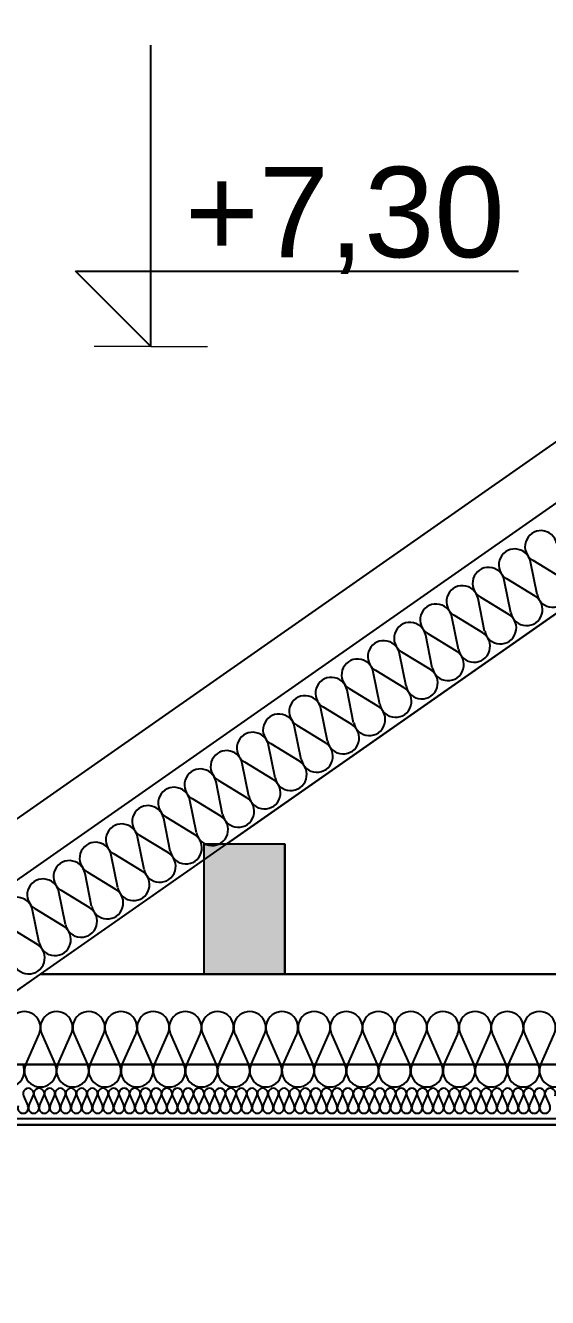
# Model space of a CAD drawing. Header units: millimetres. Extents: x 4647 to 73915, y -13612 to -8141.
# Drawn here: x 17292 to 17395.9, y -10532.9 to -10279.6 of the extents above; entities that cross this region are included whole.
import ezdxf

# ---------------------------------------------------------------- set-up
doc = ezdxf.new("R2010")
doc.units = ezdxf.units.MM
for name, color, linetype in [('2D - Ogólne', 7, 'Continuous'), ('Konstrukcja - Dach', 7, 'Continuous'), ('Wymiarowanie - Ogólne', 7, 'Continuous')]:
    doc.layers.add(name, color=color, linetype=linetype)
doc.layers.add('a_wymiary', color=250, linetype='Continuous', lineweight=9)
doc.styles.add('GENERATED_STYLE_4', font='arial.ttf')
doc.styles.get("Standard").update_dxf_attribs({"font": 'arial.ttf'})
doc.dimstyles.new('1-100', dxfattribs={"dimtxt": 13, "dimasz": 15, "dimexe": 10, "dimexo": 20, "dimgap": 5, "dimtad": 1, "dimdec": 1, "dimrnd": 0.5, "dimtxsty": 'Standard', "dimblk": 'ARCHTICK', "dimcen": 0.09, "dimdle": 10, "dimadec": 0, "dimazin": 0, "dimtfac": 1, "dimtdec": 1, "dimtofl": 0, "dimtmove": 0, "dimatfit": 3, "dimfxl": 10, "dimfxlon": 1, "dimtolj": 1, "dimtzin": 0, "dimarcsym": 0})

# ---------------------------------------------------------------- blocks, each defined once
blk = doc.blocks.new('_ArchTick')
at = {"color": 0, "linetype": 'ByBlock', "const_width": 0.15}
blk.add_lwpolyline([(-0.5, -0.5), (0.5, 0.5)], dxfattribs=at)
blk = doc.blocks.new('*D805')
at = {"layer": 'a_wymiary', "color": 0, "lineweight": -2, "transparency": 16777216}
for p, q in [((16933.58, -10180.91), (16933.58, -10150.91)), ((18033.56, -10180.91), (18033.56, -10150.91)), ((16923.58, -10160.91), (18043.56, -10160.91))]:
    blk.add_line(p, q, dxfattribs=at)
at = {"layer": 'DEFPOINTS', "color": 0, "transparency": 16777216}
for p in [(18033.56, -10160.91), (16933.58, -10687.41), (18033.56, -10687.41)]:
    blk.add_point(p, dxfattribs=at)
at = {"layer": 'a_wymiary', "color": 0, "lineweight": -2, "transparency": 16777216, "xscale": 15, "yscale": 15, "zscale": 15, "rotation": 180}
blk.add_blockref('_ArchTick', (16933.58, -10160.91), dxfattribs=at)
at = {"layer": 'a_wymiary', "color": 0, "lineweight": -2, "transparency": 16777216, "xscale": 15, "yscale": 15, "zscale": 15}
blk.add_blockref('_ArchTick', (18033.56, -10160.91), dxfattribs=at)
at = {"layer": 'a_wymiary', "color": 0, "transparency": 16777216, "insert": (17483.57, -10149.28), "char_height": 13, "attachment_point": 5}
blk.add_mtext('\\A1;1100', dxfattribs=at)
blk = doc.blocks.new('*D806')
at = {"layer": 'a_wymiary', "color": 0, "lineweight": -2, "transparency": 16777216}
for p, q in [((17016.06, -10212.51), (17016.06, -10182.51)), ((17951.06, -10212.51), (17951.06, -10182.51)), ((17006.06, -10192.51), (17961.06, -10192.51))]:
    blk.add_line(p, q, dxfattribs=at)
at = {"layer": 'DEFPOINTS', "color": 0, "transparency": 16777216}
for p in [(17951.06, -10192.51), (17016.06, -10669.57), (17951.06, -10669.57)]:
    blk.add_point(p, dxfattribs=at)
at = {"layer": 'a_wymiary', "color": 0, "lineweight": -2, "transparency": 16777216, "xscale": 15, "yscale": 15, "zscale": 15, "rotation": 180}
blk.add_blockref('_ArchTick', (17016.06, -10192.51), dxfattribs=at)
at = {"layer": 'a_wymiary', "color": 0, "lineweight": -2, "transparency": 16777216, "xscale": 15, "yscale": 15, "zscale": 15}
blk.add_blockref('_ArchTick', (17951.06, -10192.51), dxfattribs=at)
at = {"layer": 'a_wymiary', "color": 0, "transparency": 16777216, "insert": (17483.56, -10180.86), "char_height": 13, "attachment_point": 5}
blk.add_mtext('\\A1;935', dxfattribs=at)
blk = doc.blocks.new('*D807')
at = {"layer": 'a_wymiary', "color": 0, "lineweight": -2, "transparency": 16777216}
for p, q in [((17335.56, -10242.78), (17335.56, -10212.78)), ((17631.58, -10242.78), (17631.58, -10212.78)), ((17325.56, -10222.78), (17641.58, -10222.78))]:
    blk.add_line(p, q, dxfattribs=at)
at = {"layer": 'DEFPOINTS', "color": 0, "transparency": 16777216}
for p in [(17631.58, -10222.78), (17335.56, -10442.57), (17631.58, -10442.57)]:
    blk.add_point(p, dxfattribs=at)
at = {"layer": 'a_wymiary', "color": 0, "lineweight": -2, "transparency": 16777216, "xscale": 15, "yscale": 15, "zscale": 15, "rotation": 180}
blk.add_blockref('_ArchTick', (17335.56, -10222.78), dxfattribs=at)
at = {"layer": 'a_wymiary', "color": 0, "lineweight": -2, "transparency": 16777216, "xscale": 15, "yscale": 15, "zscale": 15}
blk.add_blockref('_ArchTick', (17631.58, -10222.78), dxfattribs=at)
at = {"layer": 'a_wymiary', "color": 0, "transparency": 16777216, "insert": (17483.57, -10211.14), "char_height": 13, "attachment_point": 5}
blk.add_mtext('\\A1;296', dxfattribs=at)
blk = doc.blocks.new('*D814')
at = {"layer": 'a_wymiary', "color": 0, "lineweight": -2, "transparency": 16777216}
for p, q in [((16821.81, -11160.57), (16821.81, -10292.3)), ((16841.81, -10302.3), (16811.81, -10302.3)), ((16841.81, -11150.57), (16811.81, -11150.57))]:
    blk.add_line(p, q, dxfattribs=at)
at = {"layer": 'DEFPOINTS', "color": 0, "transparency": 16777216}
for p in [(16821.81, -10302.3), (17483.57, -10302.3), (16979.42, -11150.57)]:
    blk.add_point(p, dxfattribs=at)
at = {"layer": 'a_wymiary', "color": 0, "lineweight": -2, "transparency": 16777216, "xscale": 15, "yscale": 15, "zscale": 15}
for p, rotation in [((16821.81, -10302.3), 90), ((16821.81, -11150.57), 270)]:
    blk.add_blockref('_ArchTick', p, dxfattribs=dict(at, rotation=rotation))
at = {"layer": 'a_wymiary', "color": 0, "transparency": 16777216, "insert": (16809, -10726.43), "char_height": 13, "attachment_point": 5, "rotation": 90}
blk.add_mtext('\\A1;848,5', dxfattribs=at)

msp = doc.modelspace()

# ---------------------------------------------------------------- hatches: boundary and pattern name
at = {"layer": 'Konstrukcja - Dach', "linetype": 'Continuous', "lineweight": 0}
msp.add_hatch(color=46, dxfattribs=at).paths.add_polyline_path([(17343.56, -10468.57), (17343.56, -10442.57), (17327.56, -10442.57), (17327.56, -10468.57)], flags=0)

# ---------------------------------------------------------------- linework, layer by layer
for p, q in [((17483.57, -10336.48), (17332.06, -10442.57)), ((17332.06, -10442.57), (17343.56, -10442.57)), ((17343.56, -10442.57), (17343.56, -10468.57)), ((17327.56, -10445.72), (17294.93, -10468.57)), ((17327.56, -10468.57), (17327.56, -10445.72)), ((17294.93, -10468.57), (17269.22, -10486.57)), ((17294.93, -10468.57), (17327.56, -10468.57)), ((17519.74, -10468.57), (17294.93, -10468.57)), ((17343.56, -10468.57), (17519.74, -10468.57)), ((17269.22, -10486.57), (17519.74, -10486.57)), ((17519.74, -10486.57), (17269.22, -10486.57)), ((17262.98, -10497.32), (17519.74, -10497.32)), ((17519.74, -10498.57), (17262.98, -10498.57))]:
    msp.add_line(p, q)
at = {"layer": '2D - Ogólne'}
for p, q in [((17393.77, -10392.93), (17392.46, -10386.45)), ((17392.9, -10386.14), (17398.55, -10389.59)), ((17388.56, -10396.58), (17387.25, -10390.1)), ((17387.69, -10389.79), (17393.33, -10393.24)), ((17383.34, -10400.23), (17382.04, -10393.75)), ((17382.47, -10393.45), (17388.12, -10396.89)), ((17378.13, -10403.89), (17376.82, -10397.4)), ((17377.26, -10397.1), (17382.91, -10400.54)), ((17372.92, -10407.54), (17371.61, -10401.05)), ((17372.05, -10400.75), (17377.69, -10404.19)), ((17367.7, -10411.19), (17366.4, -10404.7)), ((17366.83, -10404.4), (17372.48, -10407.84)), ((17362.49, -10414.84), (17361.18, -10408.35)), ((17361.62, -10408.05), (17367.27, -10411.49)), ((17357.28, -10418.49), (17355.97, -10412)), ((17356.41, -10411.7), (17362.05, -10415.14)), ((17351.19, -10415.35), (17356.84, -10418.79)), ((17352.06, -10422.14), (17350.76, -10415.65)), ((17346.85, -10425.79), (17345.54, -10419.3)), ((17345.98, -10419), (17351.63, -10422.44)), ((17341.64, -10429.44), (17340.33, -10422.95)), ((17340.77, -10422.65), (17346.41, -10426.09)), ((17336.42, -10433.09), (17335.12, -10426.61)), ((17335.55, -10426.3), (17341.2, -10429.74)), ((17331.21, -10436.74), (17329.9, -10430.26)), ((17330.34, -10429.95), (17335.99, -10433.39)), ((17326, -10440.39), (17324.69, -10433.91)), ((17325.13, -10433.6), (17330.77, -10437.05)), ((17320.78, -10444.04), (17319.48, -10437.56)), ((17319.91, -10437.25), (17325.56, -10440.7)), ((17314.7, -10440.9), (17320.35, -10444.35)), ((17315.57, -10447.69), (17314.26, -10441.21)), ((17310.36, -10451.34), (17309.05, -10444.86)), ((17309.49, -10444.55), (17315.13, -10448)), ((17304.28, -10448.2), (17309.92, -10451.65)), ((17305.14, -10454.99), (17303.84, -10448.51)), ((17299.93, -10458.64), (17298.62, -10452.16)), ((17299.06, -10451.85), (17304.71, -10455.3)), ((17294.72, -10462.29), (17293.41, -10455.81)), ((17293.85, -10455.5), (17299.49, -10458.95)), ((17288.64, -10459.15), (17294.28, -10462.6)), ((17292.03, -10486.53), (17294.69, -10480.47)), ((17295.23, -10480.47), (17297.9, -10486.53)), ((17298.44, -10486.53), (17301.1, -10480.47)), ((17301.64, -10480.47), (17304.3, -10486.53)), ((17304.84, -10486.53), (17307.51, -10480.47)), ((17308.05, -10480.47), (17310.71, -10486.53)), ((17311.25, -10486.53), (17313.91, -10480.47)), ((17314.45, -10480.47), (17317.12, -10486.53)), ((17317.65, -10486.53), (17320.32, -10480.47)), ((17320.86, -10480.47), (17323.52, -10486.53)), ((17324.06, -10486.53), (17326.73, -10480.47)), ((17327.26, -10480.47), (17329.93, -10486.53)), ((17330.47, -10486.53), (17333.13, -10480.47)), ((17333.67, -10480.47), (17336.34, -10486.53)), ((17336.87, -10486.53), (17339.54, -10480.47)), ((17340.08, -10480.47), (17342.74, -10486.53)), ((17343.28, -10486.53), (17345.94, -10480.47)), ((17346.48, -10480.47), (17349.15, -10486.53)), ((17349.69, -10486.53), (17352.35, -10480.47)), ((17352.89, -10480.47), (17355.55, -10486.53)), ((17356.09, -10486.53), (17358.76, -10480.47)), ((17359.3, -10480.47), (17361.96, -10486.53)), ((17362.5, -10486.53), (17365.16, -10480.47)), ((17365.7, -10480.47), (17368.37, -10486.53)), ((17368.9, -10486.53), (17371.57, -10480.47)), ((17372.11, -10480.47), (17374.77, -10486.53)), ((17375.31, -10486.53), (17377.98, -10480.47)), ((17378.51, -10480.47), (17381.18, -10486.53)), ((17381.72, -10486.53), (17384.38, -10480.47)), ((17384.92, -10480.47), (17387.59, -10486.53)), ((17388.12, -10486.53), (17390.79, -10480.47)), ((17391.33, -10480.47), (17393.99, -10486.53)), ((17394.53, -10486.53), (17397.19, -10480.47))]:
    msp.add_line(p, q, dxfattribs=at)
for centre, major_axis, ratio, start_param, end_param in [((17394.55, -10383.42), (-1.83, 2.61), 0.997475, 4.299595, 8.266775), ((17389.34, -10387.07), (-1.83, 2.61), 0.997475, 4.299595, 8.266775), ((17384.13, -10390.73), (-1.83, 2.61), 0.997475, 4.299595, 8.266775), ((17396.89, -10392.31), (-1.83, 2.61), 0.997475, 1.158004, 5.125183), ((17378.91, -10394.38), (-1.83, 2.61), 0.997475, 4.299595, 8.266775), ((17373.7, -10398.03), (-1.83, 2.61), 0.997475, 4.299595, 8.266775), ((17391.68, -10395.96), (-1.83, 2.61), 0.997475, 1.158004, 5.125183), ((17386.47, -10399.61), (-1.83, 2.61), 0.997475, 1.158004, 5.125183), ((17368.49, -10401.68), (-1.83, 2.61), 0.997475, 4.299595, 8.266775), ((17363.27, -10405.33), (-1.83, 2.61), 0.997475, 4.299595, 8.266775), ((17381.25, -10403.26), (-1.83, 2.61), 0.997475, 1.158004, 5.125183), ((17376.04, -10406.91), (-1.83, 2.61), 0.997475, 1.158004, 5.125183), ((17358.06, -10408.98), (-1.83, 2.61), 0.997475, 4.299595, 8.266775), ((17370.83, -10410.56), (-1.83, 2.61), 0.997475, 1.158004, 5.125183), ((17352.85, -10412.63), (-1.83, 2.61), 0.997475, 4.299595, 8.266775), ((17347.63, -10416.28), (-1.83, 2.61), 0.997475, 4.299595, 8.266775), ((17365.61, -10414.21), (-1.83, 2.61), 0.997475, 1.158004, 5.125183), ((17360.4, -10417.86), (-1.83, 2.61), 0.997475, 1.158004, 5.125183), ((17342.42, -10419.93), (-1.83, 2.61), 0.997475, 4.299595, 8.266775), ((17337.21, -10423.58), (-1.83, 2.61), 0.997475, 4.299595, 8.266775), ((17355.19, -10421.51), (-1.83, 2.61), 0.997475, 1.158004, 5.125183), ((17349.97, -10425.16), (-1.83, 2.61), 0.997475, 1.158004, 5.125183), ((17332, -10427.23), (-1.83, 2.61), 0.997475, 4.299595, 8.266775), ((17326.78, -10430.88), (-1.83, 2.61), 0.997475, 4.299595, 8.266775), ((17344.76, -10428.81), (-1.83, 2.61), 0.997475, 1.158004, 5.125183), ((17339.55, -10432.46), (-1.83, 2.61), 0.997475, 1.158004, 5.125183), ((17321.57, -10434.53), (-1.83, 2.61), 0.997475, 4.299595, 8.266775), ((17316.36, -10438.18), (-1.83, 2.61), 0.997475, 4.299595, 8.266775), ((17334.33, -10436.12), (-1.83, 2.61), 0.997475, 1.158004, 5.125183), ((17329.12, -10439.77), (-1.83, 2.61), 0.997475, 1.158004, 5.125183), ((17311.14, -10441.83), (-1.83, 2.61), 0.997475, 4.299595, 8.266775), ((17323.91, -10443.42), (-1.83, 2.61), 0.997475, 1.158004, 5.125183), ((17305.93, -10445.48), (-1.83, 2.61), 0.997475, 4.299595, 8.266775), ((17300.72, -10449.13), (-1.83, 2.61), 0.997475, 4.299595, 8.266775), ((17318.69, -10447.07), (-1.83, 2.61), 0.997475, 1.158004, 5.125183), ((17313.48, -10450.72), (-1.83, 2.61), 0.997475, 1.158004, 5.125183), ((17295.5, -10452.78), (-1.83, 2.61), 0.997475, 4.299595, 8.266775), ((17290.29, -10456.43), (-1.83, 2.61), 0.997475, 4.299595, 8.266775), ((17308.27, -10454.37), (-1.83, 2.61), 0.997475, 1.158004, 5.125183), ((17303.05, -10458.02), (-1.83, 2.61), 0.997475, 1.158004, 5.125183), ((17297.84, -10461.67), (-1.83, 2.61), 0.997475, 1.158004, 5.125183), ((17292.63, -10465.32), (-1.83, 2.61), 0.997475, 1.158004, 5.125183), ((17291.76, -10479.19), (3.2, 0), 0.995954, 5.870392, 9.837571), ((17298.17, -10479.19), (3.2, 0), 0.995954, 5.870392, 9.837571), ((17304.57, -10479.19), (3.2, 0), 0.995954, 5.870392, 9.837571), ((17310.98, -10479.19), (3.2, 0), 0.995954, 5.870392, 9.837571), ((17317.39, -10479.19), (3.2, 0), 0.995954, 5.870392, 9.837571), ((17323.79, -10479.19), (3.2, 0), 0.995954, 5.870392, 9.837571), ((17330.2, -10479.19), (3.2, 0), 0.995954, 5.870392, 9.837571), ((17336.6, -10479.19), (3.2, 0), 0.995954, 5.870392, 9.837571), ((17343.01, -10479.19), (3.2, 0), 0.995954, 5.870392, 9.837571), ((17349.42, -10479.19), (3.2, 0), 0.995954, 5.870392, 9.837571), ((17355.82, -10479.19), (3.2, 0), 0.995954, 5.870392, 9.837571), ((17362.23, -10479.19), (3.2, 0), 0.995954, 5.870392, 9.837571), ((17368.64, -10479.19), (3.2, 0), 0.995954, 5.870392, 9.837571), ((17375.04, -10479.19), (3.2, 0), 0.995954, 5.870392, 9.837571), ((17381.45, -10479.19), (3.2, 0), 0.995954, 5.870392, 9.837571), ((17387.85, -10479.19), (3.2, 0), 0.995954, 5.870392, 9.837571), ((17394.26, -10479.19), (3.2, 0), 0.995954, 5.870392, 9.837571), ((17288.56, -10487.81), (3.2, 0), 0.995954, 2.7288, 6.695979), ((17294.96, -10487.81), (3.2, 0), 0.995954, 2.7288, 6.695979), ((17301.37, -10487.81), (3.2, 0), 0.995954, 2.7288, 6.695979), ((17307.78, -10487.81), (3.2, 0), 0.995954, 2.7288, 6.695979), ((17314.18, -10487.81), (3.2, 0), 0.995954, 2.7288, 6.695979), ((17320.59, -10487.81), (3.2, 0), 0.995954, 2.7288, 6.695979), ((17327, -10487.81), (3.2, 0), 0.995954, 2.7288, 6.695979), ((17333.4, -10487.81), (3.2, 0), 0.995954, 2.7288, 6.695979), ((17339.81, -10487.81), (3.2, 0), 0.995954, 2.7288, 6.695979), ((17346.21, -10487.81), (3.2, 0), 0.995954, 2.7288, 6.695979), ((17352.62, -10487.81), (3.2, 0), 0.995954, 2.7288, 6.695979), ((17359.03, -10487.81), (3.2, 0), 0.995954, 2.7288, 6.695979), ((17365.43, -10487.81), (3.2, 0), 0.995954, 2.7288, 6.695979), ((17371.84, -10487.81), (3.2, 0), 0.995954, 2.7288, 6.695979), ((17378.25, -10487.81), (3.2, 0), 0.995954, 2.7288, 6.695979), ((17384.65, -10487.81), (3.2, 0), 0.995954, 2.7288, 6.695979), ((17391.06, -10487.81), (3.2, 0), 0.995954, 2.7288, 6.695979), ((17397.46, -10487.81), (3.2, 0), 0.995954, 2.7288, 6.695979)]:
    msp.add_ellipse(centre, major_axis=major_axis, ratio=ratio, start_param=start_param, end_param=end_param, dxfattribs=at)
at = {"layer": 'Konstrukcja - Dach'}
for p, q in [((16933.58, -10687.41), (17483.57, -10302.3)), ((16933.58, -10699.61), (17483.57, -10314.51)), ((16933.58, -10699.61), (17483.57, -10314.51)), ((16933.58, -10721.59), (17483.57, -10336.48)), ((17291.59, -10492.75), (17292.48, -10494.77)), ((17292.65, -10494.77), (17293.54, -10492.75)), ((17293.71, -10492.75), (17294.59, -10494.77)), ((17294.77, -10494.77), (17295.65, -10492.75)), ((17295.83, -10492.75), (17296.71, -10494.77)), ((17296.89, -10494.77), (17297.77, -10492.75)), ((17297.95, -10492.75), (17298.83, -10494.77)), ((17299.01, -10494.77), (17299.89, -10492.75)), ((17300.07, -10492.75), (17300.95, -10494.77)), ((17301.13, -10494.77), (17302.01, -10492.75)), ((17302.19, -10492.75), (17303.07, -10494.77)), ((17303.25, -10494.77), (17304.13, -10492.75)), ((17304.31, -10492.75), (17305.19, -10494.77)), ((17305.37, -10494.77), (17306.25, -10492.75)), ((17306.43, -10492.75), (17307.31, -10494.77)), ((17307.49, -10494.77), (17308.37, -10492.75)), ((17308.54, -10492.75), (17309.43, -10494.77)), ((17309.6, -10494.77), (17310.49, -10492.75)), ((17310.66, -10492.75), (17311.55, -10494.77)), ((17311.72, -10494.77), (17312.6, -10492.75)), ((17312.78, -10492.75), (17313.66, -10494.77)), ((17313.84, -10494.77), (17314.72, -10492.75)), ((17314.9, -10492.75), (17315.78, -10494.77)), ((17315.96, -10494.77), (17316.84, -10492.75)), ((17317.02, -10492.75), (17317.9, -10494.77)), ((17318.08, -10494.77), (17318.96, -10492.75)), ((17319.14, -10492.75), (17320.02, -10494.77)), ((17320.2, -10494.77), (17321.08, -10492.75)), ((17321.26, -10492.75), (17322.14, -10494.77)), ((17322.32, -10494.77), (17323.2, -10492.75)), ((17323.38, -10492.75), (17324.26, -10494.77)), ((17324.44, -10494.77), (17325.32, -10492.75)), ((17325.5, -10492.75), (17326.38, -10494.77)), ((17326.55, -10494.77), (17327.44, -10492.75)), ((17327.61, -10492.75), (17328.5, -10494.77)), ((17328.67, -10494.77), (17329.55, -10492.75)), ((17329.73, -10492.75), (17330.61, -10494.77)), ((17330.79, -10494.77), (17331.67, -10492.75)), ((17331.85, -10492.75), (17332.73, -10494.77)), ((17332.91, -10494.77), (17333.79, -10492.75)), ((17333.97, -10492.75), (17334.85, -10494.77)), ((17335.03, -10494.77), (17335.91, -10492.75)), ((17336.09, -10492.75), (17336.97, -10494.77)), ((17337.15, -10494.77), (17338.03, -10492.75)), ((17338.21, -10492.75), (17339.09, -10494.77)), ((17339.27, -10494.77), (17340.15, -10492.75)), ((17340.33, -10492.75), (17341.21, -10494.77)), ((17341.39, -10494.77), (17342.27, -10492.75)), ((17342.45, -10492.75), (17343.33, -10494.77)), ((17343.51, -10494.77), (17344.39, -10492.75)), ((17344.56, -10492.75), (17345.45, -10494.77)), ((17345.62, -10494.77), (17346.51, -10492.75)), ((17346.68, -10492.75), (17347.56, -10494.77)), ((17347.74, -10494.77), (17348.62, -10492.75)), ((17348.8, -10492.75), (17349.68, -10494.77)), ((17349.86, -10494.77), (17350.74, -10492.75)), ((17350.92, -10492.75), (17351.8, -10494.77)), ((17351.98, -10494.77), (17352.86, -10492.75)), ((17353.04, -10492.75), (17353.92, -10494.77)), ((17354.1, -10494.77), (17354.98, -10492.75)), ((17355.16, -10492.75), (17356.04, -10494.77)), ((17356.22, -10494.77), (17357.1, -10492.75)), ((17357.28, -10492.75), (17358.16, -10494.77)), ((17358.34, -10494.77), (17359.22, -10492.75)), ((17359.4, -10492.75), (17360.28, -10494.77)), ((17360.46, -10494.77), (17361.34, -10492.75)), ((17361.52, -10492.75), (17362.4, -10494.77)), ((17362.57, -10494.77), (17363.46, -10492.75)), ((17363.63, -10492.75), (17364.52, -10494.77)), ((17364.69, -10494.77), (17365.57, -10492.75)), ((17365.75, -10492.75), (17366.63, -10494.77)), ((17366.81, -10494.77), (17367.69, -10492.75)), ((17367.87, -10492.75), (17368.75, -10494.77)), ((17368.93, -10494.77), (17369.81, -10492.75)), ((17369.99, -10492.75), (17370.87, -10494.77)), ((17371.05, -10494.77), (17371.93, -10492.75)), ((17372.11, -10492.75), (17372.99, -10494.77)), ((17373.17, -10494.77), (17374.05, -10492.75)), ((17374.23, -10492.75), (17375.11, -10494.77)), ((17375.29, -10494.77), (17376.17, -10492.75)), ((17376.35, -10492.75), (17377.23, -10494.77)), ((17377.41, -10494.77), (17378.29, -10492.75)), ((17378.47, -10492.75), (17379.35, -10494.77)), ((17379.52, -10494.77), (17380.41, -10492.75)), ((17380.58, -10492.75), (17381.47, -10494.77)), ((17381.64, -10494.77), (17382.53, -10492.75)), ((17382.7, -10492.75), (17383.58, -10494.77)), ((17383.76, -10494.77), (17384.64, -10492.75)), ((17384.82, -10492.75), (17385.7, -10494.77)), ((17385.88, -10494.77), (17386.76, -10492.75)), ((17386.94, -10492.75), (17387.82, -10494.77)), ((17388, -10494.77), (17388.88, -10492.75)), ((17389.06, -10492.75), (17389.94, -10494.77)), ((17390.12, -10494.77), (17391, -10492.75)), ((17391.18, -10492.75), (17392.06, -10494.77)), ((17392.24, -10494.77), (17393.12, -10492.75)), ((17393.3, -10492.75), (17394.18, -10494.77)), ((17394.36, -10494.77), (17395.24, -10492.75)), ((17395.42, -10492.75), (17396.3, -10494.77))]:
    msp.add_line(p, q, dxfattribs=at)
at = {"layer": 'Konstrukcja - Dach', "color": 171, "lineweight": 25}
for p, q in [((17327.56, -10442.57), (17343.56, -10442.57)), ((17327.56, -10468.57), (17327.56, -10442.57)), ((17343.56, -10468.57), (17343.56, -10442.57)), ((17327.56, -10468.57), (17343.56, -10468.57))]:
    msp.add_line(p, q, dxfattribs=at)
at = {"layer": 'Konstrukcja - Dach', "color": 161, "lineweight": 25}
for p, q in [((17294.93, -10468.57), (17327.56, -10468.57)), ((17343.56, -10468.57), (17519.74, -10468.57)), ((17519.74, -10486.57), (17269.22, -10486.57)), ((17262.98, -10497.32), (17519.74, -10497.32)), ((17262.98, -10498.57), (17519.74, -10498.57))]:
    msp.add_line(p, q, dxfattribs=at)
at = {"layer": 'Konstrukcja - Dach'}
for centre, start_param, end_param in [((17292.56, -10492.33), 4.299595, 8.266775), ((17294.68, -10492.33), 4.299595, 8.266775), ((17296.8, -10492.33), 4.299595, 8.266775), ((17298.92, -10492.33), 4.299595, 8.266775), ((17301.04, -10492.33), 4.299595, 8.266775), ((17303.16, -10492.33), 4.299595, 8.266775), ((17305.28, -10492.33), 4.299595, 8.266775), ((17307.4, -10492.33), 4.299595, 8.266775), ((17309.52, -10492.33), 4.299595, 8.266775), ((17311.63, -10492.33), 4.299595, 8.266775), ((17313.75, -10492.33), 4.299595, 8.266775), ((17315.87, -10492.33), 4.299595, 8.266775), ((17317.99, -10492.33), 4.299595, 8.266775), ((17320.11, -10492.33), 4.299595, 8.266775), ((17322.23, -10492.33), 4.299595, 8.266775), ((17324.35, -10492.33), 4.299595, 8.266775), ((17326.47, -10492.33), 4.299595, 8.266775), ((17328.58, -10492.33), 4.299595, 8.266775), ((17330.7, -10492.33), 4.299595, 8.266775), ((17332.82, -10492.33), 4.299595, 8.266775), ((17334.94, -10492.33), 4.299595, 8.266775), ((17337.06, -10492.33), 4.299595, 8.266775), ((17339.18, -10492.33), 4.299595, 8.266775), ((17341.3, -10492.33), 4.299595, 8.266775), ((17343.42, -10492.33), 4.299595, 8.266775), ((17345.54, -10492.33), 4.299595, 8.266775), ((17347.65, -10492.33), 4.299595, 8.266775), ((17349.77, -10492.33), 4.299595, 8.266775), ((17351.89, -10492.33), 4.299595, 8.266775), ((17354.01, -10492.33), 4.299595, 8.266775), ((17356.13, -10492.33), 4.299595, 8.266775), ((17358.25, -10492.33), 4.299595, 8.266775), ((17360.37, -10492.33), 4.299595, 8.266775), ((17362.49, -10492.33), 4.299595, 8.266775), ((17364.6, -10492.33), 4.299595, 8.266775), ((17366.72, -10492.33), 4.299595, 8.266775), ((17368.84, -10492.33), 4.299595, 8.266775), ((17370.96, -10492.33), 4.299595, 8.266775), ((17373.08, -10492.33), 4.299595, 8.266775), ((17375.2, -10492.33), 4.299595, 8.266775), ((17377.32, -10492.33), 4.299595, 8.266775), ((17379.44, -10492.33), 4.299595, 8.266775), ((17381.55, -10492.33), 4.299595, 8.266775), ((17383.67, -10492.33), 4.299595, 8.266775), ((17385.79, -10492.33), 4.299595, 8.266775), ((17387.91, -10492.33), 4.299595, 8.266775), ((17390.03, -10492.33), 4.299595, 8.266775), ((17392.15, -10492.33), 4.299595, 8.266775), ((17394.27, -10492.33), 4.299595, 8.266775), ((17396.39, -10492.33), 4.299595, 8.266775), ((17291.51, -10495.2), 1.158004, 5.125183), ((17293.62, -10495.2), 1.158004, 5.125183), ((17295.74, -10495.2), 1.158004, 5.125183), ((17297.86, -10495.2), 1.158004, 5.125183), ((17299.98, -10495.2), 1.158004, 5.125183), ((17302.1, -10495.2), 1.158004, 5.125183), ((17304.22, -10495.2), 1.158004, 5.125183), ((17306.34, -10495.2), 1.158004, 5.125183), ((17308.46, -10495.2), 1.158004, 5.125183), ((17310.57, -10495.2), 1.158004, 5.125183), ((17312.69, -10495.2), 1.158004, 5.125183), ((17314.81, -10495.2), 1.158004, 5.125183), ((17316.93, -10495.2), 1.158004, 5.125183), ((17319.05, -10495.2), 1.158004, 5.125183), ((17321.17, -10495.2), 1.158004, 5.125183), ((17323.29, -10495.2), 1.158004, 5.125183), ((17325.41, -10495.2), 1.158004, 5.125183), ((17327.53, -10495.2), 1.158004, 5.125183), ((17329.64, -10495.2), 1.158004, 5.125183), ((17331.76, -10495.2), 1.158004, 5.125183), ((17333.88, -10495.2), 1.158004, 5.125183), ((17336, -10495.2), 1.158004, 5.125183), ((17338.12, -10495.2), 1.158004, 5.125183), ((17340.24, -10495.2), 1.158004, 5.125183), ((17342.36, -10495.2), 1.158004, 5.125183), ((17344.48, -10495.2), 1.158004, 5.125183), ((17346.59, -10495.2), 1.158004, 5.125183), ((17348.71, -10495.2), 1.158004, 5.125183), ((17350.83, -10495.2), 1.158004, 5.125183), ((17352.95, -10495.2), 1.158004, 5.125183), ((17355.07, -10495.2), 1.158004, 5.125183), ((17357.19, -10495.2), 1.158004, 5.125183), ((17359.31, -10495.2), 1.158004, 5.125183), ((17361.43, -10495.2), 1.158004, 5.125183), ((17363.54, -10495.2), 1.158004, 5.125183), ((17365.66, -10495.2), 1.158004, 5.125183), ((17367.78, -10495.2), 1.158004, 5.125183), ((17369.9, -10495.2), 1.158004, 5.125183), ((17372.02, -10495.2), 1.158004, 5.125183), ((17374.14, -10495.2), 1.158004, 5.125183), ((17376.26, -10495.2), 1.158004, 5.125183), ((17378.38, -10495.2), 1.158004, 5.125183), ((17380.5, -10495.2), 1.158004, 5.125183), ((17382.61, -10495.2), 1.158004, 5.125183), ((17384.73, -10495.2), 1.158004, 5.125183), ((17386.85, -10495.2), 1.158004, 5.125183), ((17388.97, -10495.2), 1.158004, 5.125183), ((17391.09, -10495.2), 1.158004, 5.125183), ((17393.21, -10495.2), 1.158004, 5.125183), ((17395.33, -10495.2), 1.158004, 5.125183)]:
    msp.add_ellipse(centre, major_axis=(0, 1.06), ratio=0.996253, start_param=start_param, end_param=end_param, dxfattribs=at)
at = {"layer": 'Wymiarowanie - Ogólne', "color": 161, "lineweight": 25}
for p, q in [((17316.93, -10343.57), (17316.93, -10283.57)), ((17316.93, -10343.57), (17301.93, -10328.57)), ((17301.93, -10328.57), (17316.93, -10328.57)), ((17316.93, -10328.57), (17390.09, -10328.57))]:
    msp.add_line(p, q, dxfattribs=at)
at = {"layer": 'Wymiarowanie - Ogólne', "color": 151, "lineweight": 20}
for q in [(17305.68, -10343.57), (17328.18, -10343.57)]:
    msp.add_line((17316.93, -10343.57), q, dxfattribs=at)

# ---------------------------------------------------------------- texts
at = {"layer": 'Wymiarowanie - Ogólne', "color": 5, "style": 'GENERATED_STYLE_4'}
msp.add_text('+7,30', height=18, dxfattribs=at).set_placement((17323.71, -10325.8))

# ---------------------------------------------------------------- dimensions: what is measured, and where the dimension line sits
at = {"layer": 'a_wymiary'}
for base, p1, p2, picture, middle in [((18033.56, -10160.91), (16933.58, -10687.41), (18033.56, -10687.41), '*D805', (17483.57, -10149.28)), ((17951.06, -10192.51), (17016.06, -10669.57), (17951.06, -10669.57), '*D806', (17483.56, -10180.86)), ((17631.58, -10222.78), (17335.56, -10442.57), (17631.58, -10442.57), '*D807', (17483.57, -10211.14))]:
    dim = msp.add_linear_dim(base=base, p1=p1, p2=p2, dimstyle='1-100', override={"dimfxl": 20}, dxfattribs=at)
    dim.commit()
    dim.dimension.update_dxf_attribs({"geometry": picture, "text_midpoint": middle})
dim = msp.add_linear_dim(base=(16821.81, -10302.3), p1=(16979.42, -11150.57), p2=(17483.57, -10302.3), angle=90, dimstyle='1-100', override={"dimfxl": 20}, dxfattribs=at)
dim.commit()
dim.dimension.update_dxf_attribs({"geometry": '*D814', "text_midpoint": (16809, -10726.43)})

doc.saveas('drawing.dxf')
